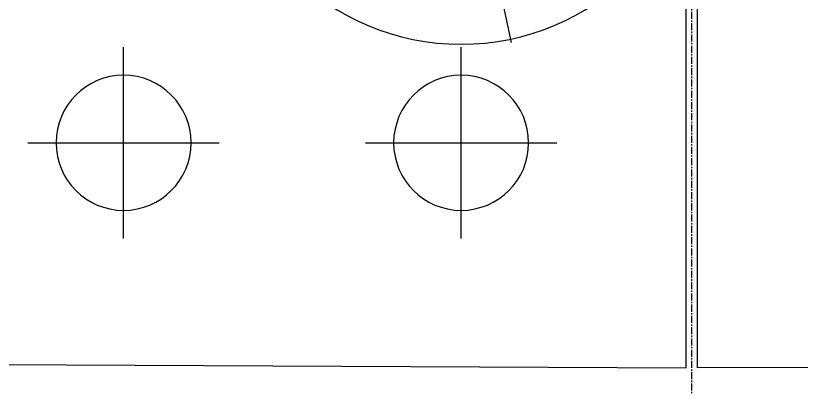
# Model space of a CAD drawing. Extents: x -668440 to 1010955, y -1678500 to 210463.
# Drawn here: x -391266 to -389869, y -898113 to -897453 of the extents above; entities that cross this region are included whole.
import ezdxf

# ---------------------------------------------------------------- set-up
doc = ezdxf.new("R2010")
doc.units = 0
doc.header["$MEASUREMENT"] = 0
doc.linetypes.add('CENTER', pattern=[2, 1.25, -0.25, 0.25, -0.25])
doc.layers.get('0').update_dxf_attribs({"color": 3, "linetype": 'CONTINUOUS'})
for name, color, linetype in [('100', 5, 'CENTER'), ('BOLT', 4, 'CONTINUOUS'), ('C400-R25-6M22_d', 7, 'CONTINUOUS'), ('chole', 7, 'CONTINUOUS'), ('cwr_d', 7, 'CONTINUOUS'), ('注記', 3, 'CONTINUOUS')]:
    doc.layers.add(name, color=color, linetype=linetype)

# ---------------------------------------------------------------- blocks, each defined once
blk = doc.blocks.new('tc02')
at = {"layer": '注記', "color": 4}
blk.add_line((-18602.46, 32824.25), (-18602.46, 32699.28), dxfattribs=at)
blk.add_circle((-18602.46, 32781.12), 42.5, dxfattribs=at)
blk = doc.blocks.new('剛接合部C1Y')
at = {"layer": '100'}
blk.add_line((-206076.2444, -397002.59222), (-206076.2444, -393132.59222), dxfattribs=at)
at = {"layer": 'BOLT'}
for p, q in [((-206177.2444, -394409.59222), (-206177.2444, -394375.59222)), ((-206177.2444, -394409.59222), (-206177.2444, -394375.59222)), ((-206177.2444, -394409.59222), (-206177.2444, -394375.59222)), ((-206117.2444, -394409.59222), (-206117.2444, -394375.59222)), ((-206117.2444, -394409.59222), (-206117.2444, -394375.59222)), ((-206117.2444, -394409.59222), (-206117.2444, -394375.59222)), ((-206194.2444, -394392.59222), (-206160.2444, -394392.59222)), ((-206194.2444, -394392.59222), (-206160.2444, -394392.59222)), ((-206194.2444, -394392.59222), (-206160.2444, -394392.59222)), ((-206177.2444, -394392.59222), (-206177.2444, -394392.59222)), ((-206134.2444, -394392.59222), (-206100.2444, -394392.59222)), ((-206134.2444, -394392.59222), (-206100.2444, -394392.59222)), ((-206134.2444, -394392.59222), (-206100.2444, -394392.59222)), ((-206117.2444, -394392.59222), (-206117.2444, -394392.59222))]:
    blk.add_line(p, q, dxfattribs=at)
at = {"layer": 'C400-R25-6M22_d'}
for p, q in [((-206077.2444, -394432.59222), (-206077.2444, -394292.59222)), ((-206075.2444, -394432.59222), (-206075.2444, -394292.59222)), ((-206277.2444, -394431.59222), (-206077.2444, -394432.59222)), ((-206077.2444, -394432.59222), (-206077.2444, -394432.59222)), ((-205875.2444, -394431.59222), (-206075.2444, -394432.59222)), ((-206075.2444, -394432.59222), (-206075.2444, -394432.59222))]:
    blk.add_line(p, q, dxfattribs=at)
at = {"layer": 'C400-R25-6M22_d', "extrusion": (0, 6.12323e-17, -1)}
for centre in [(206177.2444, -394392.59222), (206117.2444, -394392.59222)]:
    blk.add_circle(centre, 12, dxfattribs=at)
at = {"layer": 'chole', "extrusion": (0, 6.12323e-17, -1)}
for centre in [(206177.2444, -394392.59222), (206117.2444, -394392.59222)]:
    blk.add_circle(centre, 12, dxfattribs=at)
at = {"layer": 'cwr_d', "extrusion": (0, 6.12323e-17, -1)}
for centre in [(206177.2444, -394392.59222), (206117.2444, -394392.59222)]:
    blk.add_circle(centre, 12, dxfattribs=at)
at = {"xscale": -1, "rotation": 191.9761324442034}
blk.add_blockref('tc02', (-194721.9025, -358404.89642), dxfattribs=at)

msp = doc.modelspace()

# ---------------------------------------------------------------- block references
at = {"xscale": 10, "yscale": 10, "zscale": 10}
msp.add_blockref('剛接合部C1Y', (1670698.6842, 3046247.35843, 5600), dxfattribs=at)

doc.saveas('drawing.dxf')
